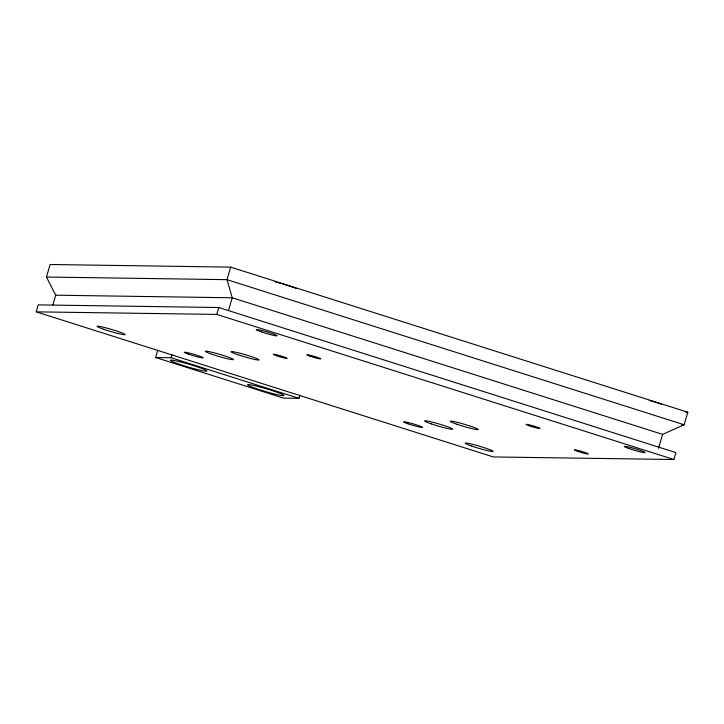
<?xml version="1.0" encoding="UTF-8"?>
<svg xmlns="http://www.w3.org/2000/svg" width="724" height="724" viewBox="0 0 724 724"><rect width="100%" height="100%" fill="white"/><g stroke="black" fill="none" stroke-linecap="round" stroke-linejoin="round"><path stroke-width="1.09" d="M36.2 311.845L38.245 304.876L218.802 307.519L675.917 452.609L673.89 459.505L493.306 456.944L36.2 311.845L216.775 314.406L673.89 459.505M46.445 277.03L50.137 264.495L230.694 267.129L687.8 412.228L684.108 424.762L662.623 434.382L232.241 297.781L55.73 295.202L46.445 277.03L227.001 279.663L684.108 424.762L681.854 424.726M52.888 304.84L55.73 295.202M299.881 395.204L298.958 398.336L283.546 398.109L155.633 357.511L157.787 350.199M155.633 357.511L171.045 357.737L171.968 354.597M216.775 314.406L218.802 307.519M230.694 267.129L227.001 279.663L232.241 297.781L228.458 310.632M658.523 448.31L662.623 434.382M685.664 412.2L687.8 412.228M171.045 357.737L298.958 398.336M274.984 281.781A25.476 1.955 16.4 0 1 281.337 283.582M282.396 283.899A25.476 1.955 16.4 0 1 287.636 285.509M288.641 285.835A25.476 1.955 16.4 0 1 296.55 288.523M649.31 400.39A25.476 1.955 16.4 0 1 661.428 404.236M577.598 451.314A7.276 0.561 16.4 0 0 588.25 453.957A7.276 0.561 16.4 0 0 577.951 450.418A7.276 0.561 16.4 0 0 577.598 451.314M276.523 355.756A7.276 0.561 16.4 0 0 287.175 358.389A7.276 0.561 16.4 0 0 276.885 354.851A7.276 0.561 16.4 0 0 276.523 355.756M103.867 329.329A14.561 1.113 16.4 0 0 125.171 334.606A14.561 1.113 16.4 0 0 104.582 327.519A14.561 1.113 16.4 0 0 103.867 329.329M529.38 425.839A7.276 0.561 16.4 0 0 540.032 428.472A7.276 0.561 16.4 0 0 529.733 424.934A7.276 0.561 16.4 0 0 529.38 425.839M310.134 356.244A7.276 0.561 16.4 0 0 320.786 358.878A7.276 0.561 16.4 0 0 310.487 355.339A7.276 0.561 16.4 0 0 310.134 356.244M188.846 354.289A9.828 0.751 16.4 0 0 203.227 357.846A9.828 0.751 16.4 0 0 189.326 353.068A9.828 0.751 16.4 0 0 188.846 354.289M471.84 446.129A14.561 1.113 16.4 0 0 493.144 451.405A14.561 1.113 16.4 0 0 472.555 444.328A14.561 1.113 16.4 0 0 471.84 446.129M431.35 423.884A14.561 1.113 16.4 0 0 452.645 429.151A14.561 1.113 16.4 0 0 432.065 422.074A14.561 1.113 16.4 0 0 431.35 423.884M456.989 424.255A14.561 1.113 16.4 0 0 478.293 429.531A14.561 1.113 16.4 0 0 457.704 422.445A14.561 1.113 16.4 0 0 456.989 424.255M237.743 354.66A14.561 1.113 16.4 0 0 259.047 359.937A14.561 1.113 16.4 0 0 238.458 352.859A14.561 1.113 16.4 0 0 237.743 354.66M212.096 354.289A14.561 1.113 16.4 0 0 233.399 359.557A14.561 1.113 16.4 0 0 212.811 352.479A14.561 1.113 16.4 0 0 212.096 354.289M408.101 423.839A9.828 0.751 16.4 0 0 422.481 427.404A9.828 0.751 16.4 0 0 408.58 422.617A9.828 0.751 16.4 0 0 408.101 423.839M629.174 448.618A10.914 0.842 16.4 0 0 645.147 452.572A10.914 0.842 16.4 0 0 629.708 447.26A10.914 0.842 16.4 0 0 629.174 448.618M261.192 331.818A10.914 0.842 16.4 0 0 277.174 335.773A10.914 0.842 16.4 0 0 261.735 330.461A10.914 0.842 16.4 0 0 261.192 331.818M256.287 388.652A18.924 1.448 16.4 0 0 283.98 395.503A18.924 1.448 16.4 0 0 257.219 386.299A18.924 1.448 16.4 0 0 256.287 388.652M179.226 364.19A18.924 1.448 16.4 0 0 206.919 371.041A18.924 1.448 16.4 0 0 180.158 361.837A18.924 1.448 16.4 0 0 179.226 364.19"/></g></svg>
